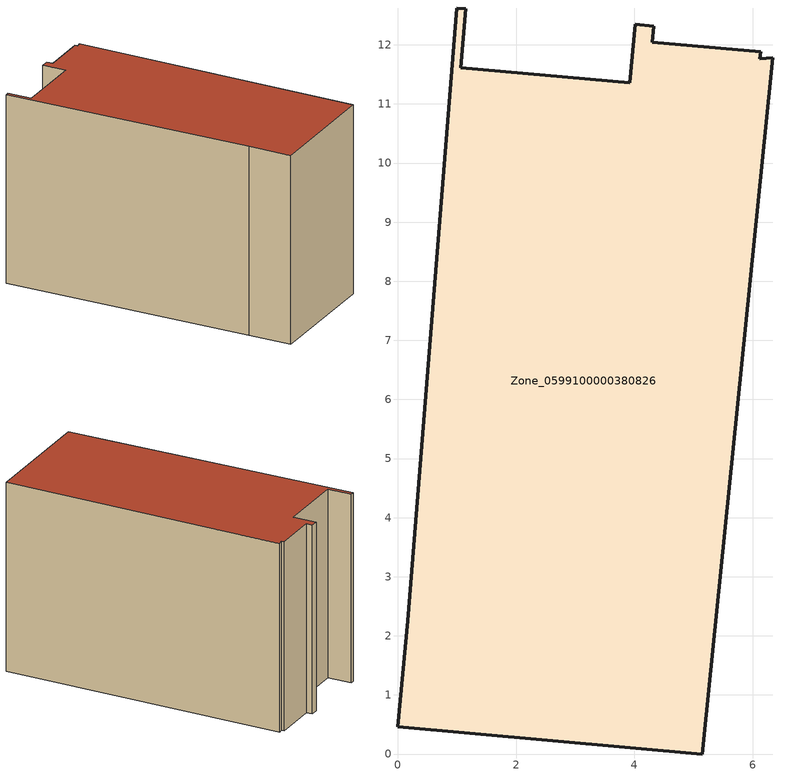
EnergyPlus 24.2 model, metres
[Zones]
Zone_0599100000380826
 floor ground (C_G): 0.99,12.62 1.15,12.61 1.06,11.62 3.92,11.36 4.01,12.35 4.33,12.31 4.3,12.05 6.14,11.88 6.12,11.77 6.34,11.79 5.15,0 0,0.46 0.16,2.26 z0
 wall outside (C_F): 1.15,12.61 0.99,12.62 0.16,2.26 0,0.46 5.15,0 6.34,11.79 6.12,11.77 6.14,11.88 4.3,12.05 4.33,12.31 4.01,12.35 3.92,11.36 1.06,11.62 1.15,12.61 z0:7.95
 roof outside (C_R): 6.14,11.88 4.3,12.05 4.33,12.31 4.01,12.35 3.92,11.36 1.06,11.62 1.15,12.61 0.99,12.62 0.16,2.26 0,0.46 5.15,0 6.34,11.79 6.12,11.77 z7.95
[BUILDING]
Pand.0599100000380826: North Axis=0; Terrain=City; Loads Convergence Tolerance Value=0.04; Temperature Convergence Tolerance Value=0.4; Solar Distribution=FullExterior; Maximum Number of Warmup Days=25; Minimum Number of Warmup Days=1
[Site:Location]
Rotterdam.The.Hague.AP_ZH_NLD Design_Conditions: Latitude=51.96; Longitude=4.45; Time Zone=1; Elevation=-4.5
[SITE:GROUNDTEMPERATURE:BUILDINGSURFACE]
18, 18, 18, 18, 18, 18, 18, 18, 18, 18, 18, 18
[MATERIAL] Thermal Absorptance=0.9; Solar Absorptance=0.7; Visible Absorptance=0.7
Name | Roughness | Thickness | Conductivity | Density | Specific Heat
G.TI.1992-2005 | MediumSmooth | 0.15 | 0.06 | 540 | 1210
F.TI.1992-2005 | Rough | 0.3 | 0.12 | 1920 | 840
R.TI.1992-2005 | MediumRough | 0.2 | 0.08 | 1500 | 1000
[CONSTRUCTION]
C_G: G.TI.1992-2005
C_F: F.TI.1992-2005
C_R: R.TI.1992-2005
[ZONE]
Zone_0599100000380826: Type=1; Multiplier=1; Ceiling Height=Autocalculate; Volume=Autocalculate; Floor Area=autocalculate; Part of Total Floor Area=Yes
[ZONEINFILTRATION:DESIGNFLOWRATE]
Infil_Zone_0599100000380826: Zone or ZoneList or Space or SpaceList=Zone_0599100000380826; Schedule=AlwaysOn; Design Flow Rate Calculation Method=Flow/Area; Flow Rate per Floor Area=0.0015; Constant Term Coefficient=1; Temperature Term Coefficient=0; Velocity Term Coefficient=0; Velocity Squared Term Coefficient=0
[HVACTEMPLATE:ZONE:IDEALLOADSAIRSYSTEM]
Zone_0599100000380826: Maximum Heating Supply Air Temperature=50; Minimum Cooling Supply Air Temperature=13; Maximum Heating Supply Air Humidity Ratio=0.0156; Minimum Cooling Supply Air Humidity Ratio=0.0077; Heating Limit=NoLimit; Cooling Limit=NoLimit; Dehumidification Control Type=ConstantSensibleHeatRatio; Cooling Sensible Heat Ratio=0.7; Dehumidification Setpoint=60; Humidification Control Type=None; Humidification Setpoint=30; Outdoor Air Method=None; Outdoor Air Flow Rate per Person=0.00944; Outdoor Air Flow Rate per Zone Floor Area=0; Outdoor Air Flow Rate per Zone=0; Demand Controlled Ventilation Type=None; Outdoor Air Economizer Type=NoEconomizer; Heat Recovery Type=None; Sensible Heat Recovery Effectiveness=0.7; Latent Heat Recovery Effectiveness=0.65
[ZONECONTROL:THERMOSTAT]
ThermostatControl_Zone_0599100000380826: Zone or ZoneList=Zone_0599100000380826; Control Type Schedule=DualSetpointControlType; Control 1=Thermostat_Zone_0599100000380826; Temperature Difference Between Cutout And Setpoint=0
[THERMOSTATSETPOINT:DUALSETPOINT]
Thermostat_Zone_0599100000380826: Heating Setpoint Temperature Schedule=HeatingSetpoint_Zone_0599100000380826; Cooling Setpoint Temperature Schedule=CoolingSetpoint_Zone_0599100000380826
[SCHEDULE:COMPACT]
HeatingSetpoint_Zone_0599100000380826: Through: 12/31, For: AllDays, Until: 24:00, 21
CoolingSetpoint_Zone_0599100000380826: Through: 12/31, For: AllDays, Until: 24:00, 24
DualSetpointControlType: Through: 12/31, For: AllDays, Until: 24:00, 4
AlwaysOn: Through: 12/31, For: AllDays, Until: 24:00, 1
